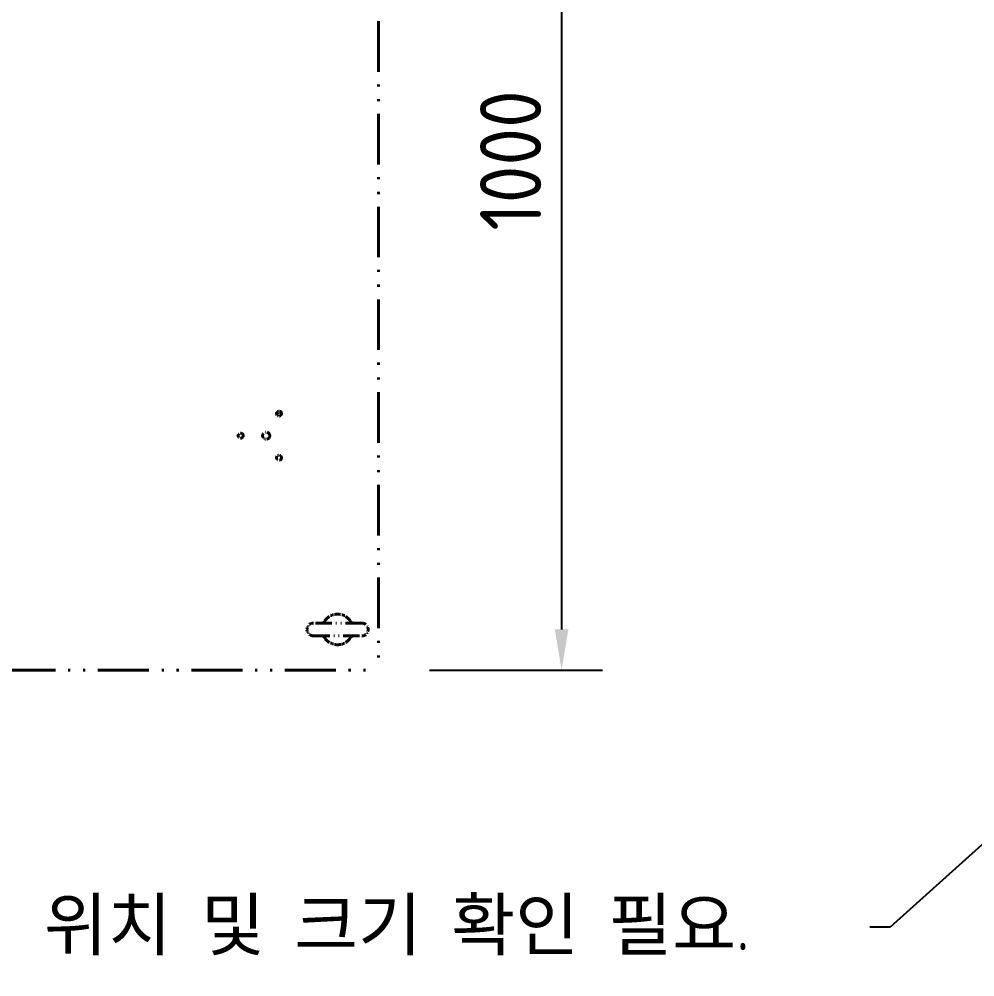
# Model space of a CAD drawing. Header units: millimetres. Extents: x 0 to 11890, y 0 to 8410.
# Drawn here: x 6135 to 7072, y 2804 to 3743 of the extents above; entities that cross this region are included whole.
import ezdxf

# ---------------------------------------------------------------- set-up
doc = ezdxf.new("R2010")
doc.units = ezdxf.units.MM
doc.header["$LTSCALE"] = 10
doc.linetypes.add('DASH_DOUBLE_DOT', pattern=[0.4398, 0.24, -0.06, 0.0098, -0.06, 0.01, -0.06])
for name, color, linetype, lineweight in [('가시적인 것(ISO)', 3, 'Continuous', 40), ('기호(ISO)', 5, 'Continuous', 25), ('치수(ISO)', 2, 'Continuous', 25)]:
    doc.layers.add(name, color=color, linetype=linetype, lineweight=lineweight)
doc.styles.add('치수 텍스트_PSTEK_POSCO', font='isocp.shx')
doc.dimstyles.new('치수_PSTEK_POSCO', dxfattribs={"dimscale": 10, "dimtxt": 3, "dimasz": 2, "dimexe": 2, "dimexo": 2.5, "dimgap": 1, "dimtad": 1, "dimrnd": 1e-08, "dimdsep": 46, "dimtxsty": '치수 텍스트_PSTEK_POSCO', "dimcen": 0.09, "dimdle": 10, "dimclrd": 7, "dimclre": 7, "dimclrt": 2, "dimadec": 1, "dimazin": 2, "dimtfac": 1, "dimtmove": 0, "dimatfit": 3, "dimfxl": 0, "dimtolj": 1, "dimlwd": -1, "dimlwe": -1, "dimarcsym": 0})
doc.dimstyles.new('치수_PSTEK_POSCO$7', dxfattribs={"dimscale": 10, "dimtxt": 3, "dimasz": 2, "dimexe": 2, "dimexo": 2.5, "dimgap": 1, "dimtad": 1, "dimrnd": 1e-08, "dimdsep": 46, "dimtxsty": '치수 텍스트_PSTEK_POSCO', "dimcen": 0.09, "dimdle": 10, "dimclrd": 7, "dimclre": 7, "dimclrt": 2, "dimadec": 1, "dimazin": 2, "dimtfac": 1, "dimtmove": 0, "dimatfit": 3, "dimfxl": 0, "dimtolj": 1, "dimlwd": -1, "dimlwe": -1, "dimarcsym": 0})

# ---------------------------------------------------------------- blocks, each defined once
blk = doc.blocks.new('*D23')
at = {"layer": 'Defpoints', "color": 0}
for p in [(8116.83, 5444.6), (6716.83, 2144.6), (8116.83, 1685.03)]:
    blk.add_point(p, dxfattribs=at)
at = {"layer": '치수(ISO)', "color": 7}
for p, q in [((8116.83, 5394.6), (8116.83, 1645.03)), ((6716.83, 2094.6), (6716.83, 1645.03)), ((6756.83, 1685.03), (8076.83, 1685.03))]:
    blk.add_line(p, q, dxfattribs=at)
for points in [[(6756.83, 1691.69), (6756.83, 1678.36), (6716.83, 1685.03)], [(8076.83, 1691.69), (8076.83, 1678.36), (8116.83, 1685.03)]]:
    blk.add_solid(points, dxfattribs=at)
at = {"layer": '치수(ISO)', "color": 2, "insert": (7344.8, 1735.03), "char_height": 60, "attachment_point": 4, "style": '치수 텍스트_PSTEK_POSCO'}
blk.add_mtext('\\A1;1400', dxfattribs=at)
blk = doc.blocks.new('*D24')
at = {"layer": 'Defpoints', "color": 0}
for p in [(3216.83, 3332.55), (3216.83, 1685.03), (6716.83, 1685.03)]:
    blk.add_point(p, dxfattribs=at)
at = {"layer": '치수(ISO)', "color": 7}
for p, q in [((3216.83, 3282.55), (3216.83, 1645.03)), ((6716.83, 1735.03), (6716.83, 1725.03)), ((6676.83, 1685.03), (3256.83, 1685.03))]:
    blk.add_line(p, q, dxfattribs=at)
for points in [[(3256.83, 1691.69), (3256.83, 1678.36), (3216.83, 1685.03)], [(6676.83, 1691.69), (6676.83, 1678.36), (6716.83, 1685.03)]]:
    blk.add_solid(points, dxfattribs=at)
at = {"layer": '치수(ISO)', "color": 2, "insert": (4891.8, 1735.03), "char_height": 60, "attachment_point": 4, "style": '치수 텍스트_PSTEK_POSCO'}
blk.add_mtext('\\A1;3500', dxfattribs=at)
blk = doc.blocks.new('*D31')
at = {"layer": 'Defpoints', "color": 0}
for p in [(6486.83, 4104.6), (6486.83, 3104.6), (6666.52, 3104.6)]:
    blk.add_point(p, dxfattribs=at)
at = {"layer": '치수(ISO)', "color": 7}
for p, q in [((6536.83, 4104.6), (6706.52, 4104.6)), ((6666.52, 4064.6), (6666.52, 3144.6)), ((6536.83, 3104.6), (6706.52, 3104.6))]:
    blk.add_line(p, q, dxfattribs=at)
for points in [[(6659.85, 4064.6), (6673.18, 4064.6), (6666.52, 4104.6)], [(6659.85, 3144.6), (6673.18, 3144.6), (6666.52, 3104.6)]]:
    blk.add_solid(points, dxfattribs=at)
at = {"layer": '치수(ISO)', "color": 2, "insert": (6616.52, 3535.57), "char_height": 60, "attachment_point": 4, "rotation": 90, "style": '치수 텍스트_PSTEK_POSCO'}
blk.add_mtext('\\A1;1000', dxfattribs=at)

msp = doc.modelspace()

# ---------------------------------------------------------------- linework, layer by layer
at = {"layer": '가시적인 것(ISO)', "color": 6, "linetype": 'DASH_DOUBLE_DOT', "ltscale": 20.670553}
msp.add_line((6486.826, 4104.597), (6486.826, 3104.597), dxfattribs=at)
at = {"layer": '가시적인 것(ISO)', "color": 6, "linetype": 'DASH_DOUBLE_DOT', "ltscale": 6.679101}
for p, q in [((6470.576, 3150.847), (6423.076, 3150.847)), ((6423.076, 3138.347), (6470.576, 3138.347))]:
    msp.add_line(p, q, dxfattribs=at)
at = {"layer": '가시적인 것(ISO)', "color": 6, "linetype": 'DASH_DOUBLE_DOT', "ltscale": 20.842808}
msp.add_line((5386.826, 3104.597), (6486.826, 3104.597), dxfattribs=at)
at = {"layer": '가시적인 것(ISO)', "color": 6, "linetype": 'DASH_DOUBLE_DOT', "ltscale": 1.406048}
for centre in [(6389.326, 3356.248), (6351.826, 3334.597), (6389.326, 3312.946)]:
    msp.add_circle(centre, 2.5, dxfattribs=at)
at = {"layer": '가시적인 것(ISO)', "color": 6, "linetype": 'DASH_DOUBLE_DOT', "ltscale": 1.968507}
msp.add_circle((6376.826, 3334.597), 3.5, dxfattribs=at)
at = {"layer": '가시적인 것(ISO)', "color": 6, "linetype": 'DASH_DOUBLE_DOT', "ltscale": 0.408475}
msp.add_arc((6382.826, 3354.597), 6, 352.456445, 36.040995, dxfattribs=at)
at = {"layer": '가시적인 것(ISO)', "color": 6, "linetype": 'DASH_DOUBLE_DOT', "ltscale": 2.567771}
for start, end in [(35.214765, 144.785235), (215.214765, 324.785235)]:
    msp.add_arc((6446.826, 3144.597), 15, start, end, dxfattribs=at)
at = {"layer": '가시적인 것(ISO)', "color": 6, "linetype": 'DASH_DOUBLE_DOT', "ltscale": 1.757585}
for centre, start, end in [((6423.076, 3144.597), 90, 270), ((6470.576, 3144.597), 270, 90)]:
    msp.add_arc(centre, 6.25, start, end, dxfattribs=at)
at = {"layer": '가시적인 것(ISO)', "color": 6, "linetype": 'DASH_DOUBLE_DOT', "ltscale": 0.36908}
for points in [[(6431.325, 3150.847), (6431.376, 3150.865), (6431.427, 3150.883), (6432.081, 3151.128), (6432.652, 3151.432), (6433.71, 3152.218), (6434.184, 3152.698), (6434.571, 3153.247)], [(6462.328, 3138.347), (6462.276, 3138.329), (6462.225, 3138.311), (6461.572, 3138.067), (6461.001, 3137.762), (6459.943, 3136.976), (6459.469, 3136.497), (6459.081, 3135.947)]]:
    msp.add_open_spline(points, degree=3, knots=[0.08788096, 0.08788096, 0.08788096, 0.08788096, 0.10437558, 0.10437558, 0.2999775, 0.2999775, 0.50224799, 0.50224799, 0.50224799, 0.50224799], dxfattribs=at)
at = {"layer": '가시적인 것(ISO)', "color": 6, "linetype": 'DASH_DOUBLE_DOT', "ltscale": 0.369081}
for points in [[(6459.081, 3153.247), (6459.52, 3152.625), (6460.068, 3152.093), (6461.204, 3151.318), (6461.753, 3151.047), (6462.328, 3150.847)], [(6434.571, 3135.947), (6434.133, 3136.569), (6433.585, 3137.101), (6432.449, 3137.876), (6431.9, 3138.147), (6431.325, 3138.347)]]:
    msp.add_open_spline(points, degree=3, knots=[0, 0, 0, 0, 0.22831342, 0.22831342, 0.41379888, 0.41379888, 0.41379888, 0.41379888], dxfattribs=at)

# ---------------------------------------------------------------- texts
at = {"layer": '기호(ISO)', "color": 2, "insert": (6158.718, 2852.598), "char_height": 50, "width": 800.11921, "attachment_point": 4, "style": '치수 텍스트_PSTEK_POSCO'}
msp.add_mtext('{\\fISOCP|b0|i0;\\H50.0000;위치 및 크기 확인 필요.}', dxfattribs=at)

# ---------------------------------------------------------------- dimensions: what is measured, and where the dimension line sits
at = {"layer": '치수(ISO)', "color": 7}
for base, p1, p2, angle, picture, middle in [((8116.826, 1685.026), (6716.826, 2144.597), (8116.826, 5444.597), 180, '*D23', (7416.826, 1685.026)), ((6666.516, 3104.597), (6486.826, 4104.597), (6486.826, 3104.597), 90, '*D31', (6666.516, 3604.597)), ((3216.826, 1685.026), (6716.826, 1685.026), (3216.826, 3332.555), 180, '*D24', (4966.826, 1685.026))]:
    dim = msp.add_linear_dim(base=base, p1=p1, p2=p2, angle=angle, dimstyle='치수_PSTEK_POSCO', override={"dimscale": 20, "dimtofl": 0, "dimatfit": 1}, dxfattribs=at)
    dim.commit()
    dim.dimension.update_dxf_attribs({"geometry": picture, "text_midpoint": middle, "dimtype": 160})

# ---------------------------------------------------------------- leaders
at = {"layer": '기호(ISO)', "color": 7, "annotation_type": 0, "has_hookline": 1, "hookline_direction": 1, "text_width": 705.871}
msp.add_leader([(7138.747, 2987.44), (6988.837, 2852.598), (6968.837, 2852.598)], dimstyle='치수_PSTEK_POSCO$7', override={"dimtad": 0}, dxfattribs=at)

doc.saveas('drawing.dxf')
